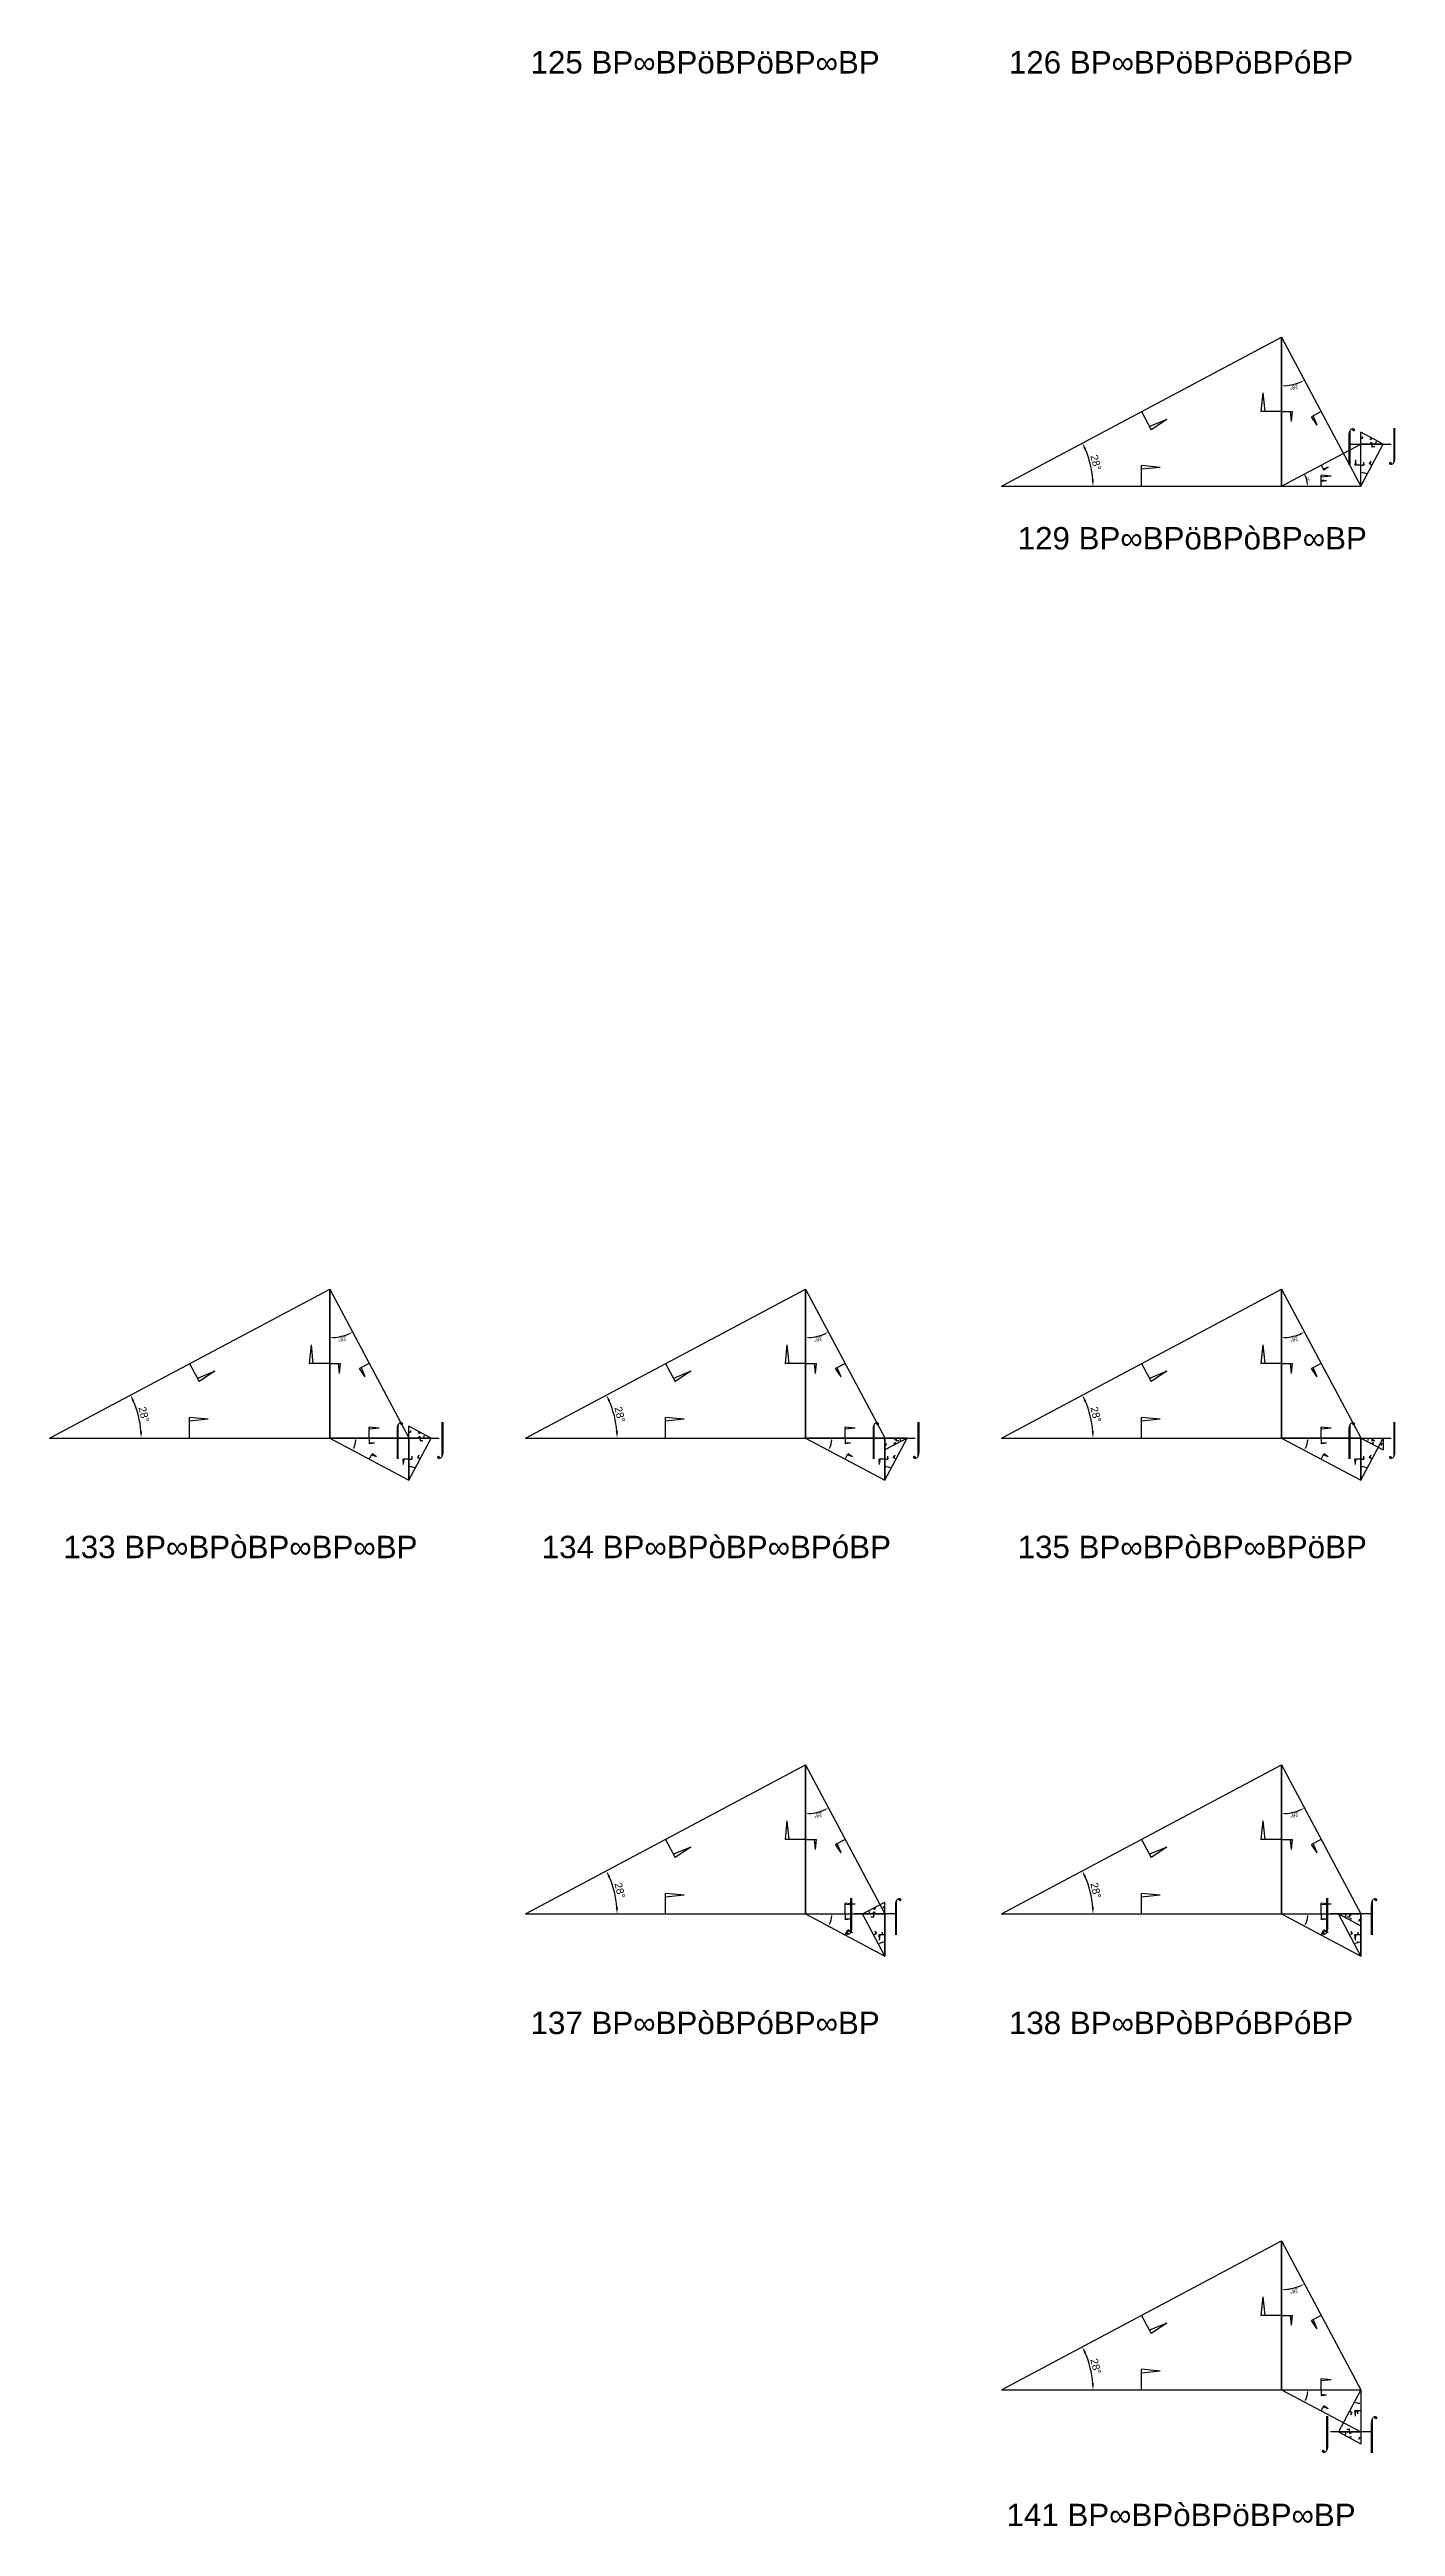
# Model space of a CAD drawing. Header units: millimetres. Extents: x 130908 to 599272, y -2842299 to 24518.
# Drawn here: x 207356 to 279422, y -1213947 to -1081327 of the extents above; entities that cross this region are included whole.
import ezdxf
from ezdxf.enums import TextEntityAlignment as Align

# ---------------------------------------------------------------- set-up
doc = ezdxf.new("R2010")
doc.units = ezdxf.units.MM
doc.header["$PDMODE"] = 35
doc.linetypes.add('DASHED', pattern=[19.05, 12.7, -6.35])
for name, color, linetype in [('BASE', 170, 'Continuous'), ('HYPOTENUSE', 20, 'Continuous'), ('PERPENDICULAR', 90, 'Continuous')]:
    doc.layers.add(name, color=color, linetype=linetype)
doc.styles.add('Arial', font='arial_0.ttf')
doc.dimstyles.new('ISO-25', dxfattribs={"dimtxt": 250, "dimasz": 100, "dimexe": 1.25, "dimexo": 0.625, "dimgap": 100, "dimtad": 1, "dimdec": 0, "dimtxsty": 'Arial', "dimcen": 2.5, "dimadec": 0, "dimazin": 0, "dimtfac": 1, "dimtdec": 0, "dimtmove": 0, "dimatfit": 3, "dimfxl": 1, "dimarcsym": 0})

# ---------------------------------------------------------------- blocks, each defined once
blk = doc.blocks.new('*D9')
at = {"color": 0, "lineweight": -2, "ltscale": 100, "transparency": 16777216}
blk.add_arc((0, 0), 4906, 4.08845, 23.91155, dxfattribs=at)
at = {"color": 0, "ltscale": 100, "transparency": 16777216}
for points in [[(4432, 1963), (4537, 2014), (4332, 2303)], [(4952, 352), (4835, 348), (4906, 0)]]:
    blk.add_solid(points, dxfattribs=at)
at = {"layer": 'Defpoints', "color": 0, "ltscale": 100, "transparency": 16777216}
for p in [(15000, 7976), (0, 0), (0, 0), (4841, 796), (15000, 0)]:
    blk.add_point(p, dxfattribs=at)
at = {"color": 0, "ltscale": 100, "transparency": 16777216, "insert": (5055, 1260), "char_height": 400, "attachment_point": 5, "rotation": 284, "style": 'Arial'}
blk.add_mtext('28°', dxfattribs=at)
blk = doc.blocks.new('SanjoyNathGeometrifyingTrigonometryFundamentalLockedSet')
at = {"color": 242, "linetype": 'DASHED', "ltscale": 100, "true_color": 0xcd2027}
for p, q in [((7500, 3987.8), (8016.4, 3016.6)), ((8852.4, 3574.3), (7922.5, 3193.2)), ((8852.4, 3574.3), (8016.4, 3016.6))]:
    blk.add_line(p, q, dxfattribs=at)
at = {"color": 114, "linetype": 'DASHED', "ltscale": 100, "true_color": 0x139b48}
for p, q in [((14000, 4987.8), (13900, 3987.8)), ((15000, 3987.8), (13900, 3987.8)), ((14000, 4987.8), (14100, 3987.8))]:
    blk.add_line(p, q, dxfattribs=at)
at = {"color": 159, "linetype": 'DASHED', "ltscale": 100, "true_color": 0x22346e}
for p, q in [((7500, 0), (7500, 1100)), ((8500, 1000), (7500, 1100)), ((8500, 1000), (7500, 900))]:
    blk.add_line(p, q, dxfattribs=at)
at = {"layer": 'BASE'}
blk.add_line((0, 0), (15000, 0), dxfattribs=at)
at = {"layer": 'HYPOTENUSE'}
blk.add_line((0, 0), (15000, 7975.6), dxfattribs=at)
at = {"layer": 'PERPENDICULAR'}
blk.add_line((15000, 0), (15000, 7975.6), dxfattribs=at)
at = {"color": 4, "ltscale": 100}
dim = blk.add_angular_dim_2l(base=(4841, 795.6), line1=((0, 0), (15000, 0)), line2=((0, 0), (15000, 7975.6)), dimstyle='ISO-25', override={"dimtxt": 400, "dimasz": 350, "dimgap": 100}, dxfattribs=at)
dim.commit()
dim.dimension.update_dxf_attribs({"geometry": '*D9', "text_midpoint": (5055.4, 1260.5)})

msp = doc.modelspace()

# ---------------------------------------------------------------- linework, layer by layer
at = {"linetype": 'DASHED', "ltscale": 70}
for p, q in [((276963, -1102447), (279361, -1102447)), ((225997, -1155668), (228395, -1155668)), ((251480, -1155668), (253878, -1155668)), ((276963, -1155668), (279361, -1155668)), ((252679, -1181151), (250281, -1181151)), ((278162, -1181151), (275764, -1181151)), ((278162, -1208888), (275764, -1208888))]:
    msp.add_line(p, q, dxfattribs=at)

# ---------------------------------------------------------------- block references
at = {"linetype": 'DASHED'}
for p in [(258322, -1104702), (207356, -1155668), (232839, -1155668), (258322, -1155668), (232839, -1181151), (258322, -1181151), (258322, -1206633)]:
    msp.add_blockref('SanjoyNathGeometrifyingTrigonometryFundamentalLockedSet', p, dxfattribs=at)
at = {"linetype": 'DASHED', "ltscale": 100}
for p, xscale, yscale, zscale, rotation in [((273322, -1096727), 0.531709431661479, 0.531709431661479, 0.531709431661479, 270), ((277563, -1104702), -0.150322189285358, 0.150322189285358, 0.150322189285358, 270), ((222356, -1147692), 0.531709431661479, 0.531709431661479, 0.531709431661479, 270), ((247839, -1147692), 0.531709431661479, 0.531709431661479, 0.531709431661479, 270), ((273322, -1147692), 0.531709431661479, 0.531709431661479, 0.531709431661479, 270), ((222356, -1155668), -0.282714919717773, 0.282714919717773, 0.282714919717773, 180), ((226597, -1157923), -0.150322189285358, 0.150322189285358, 0.150322189285358, 270), ((247839, -1155668), -0.282714919717773, 0.282714919717773, 0.282714919717773, 180), ((252080, -1157923), -0.150322189285358, 0.150322189285358, 0.150322189285358, 270), ((253279, -1155668), 0.07992772583102702, 0.07992772583102702, 0.07992772583102702, 180), ((273322, -1155668), -0.282714919717773, 0.282714919717773, 0.282714919717773, 180), ((277563, -1157923), -0.150322189285358, 0.150322189285358, 0.150322189285358, 270), ((277563, -1155668), -0.07992772583102702, 0.07992772583102702, 0.07992772583102702, 180), ((247839, -1173175), 0.531709431661479, 0.531709431661479, 0.531709431661479, 270), ((273322, -1173175), 0.531709431661479, 0.531709431661479, 0.531709431661479, 270), ((247839, -1181151), -0.282714919717773, 0.282714919717773, 0.282714919717773, 180), ((252080, -1183405), 0.150322189285358, 0.150322189285358, 0.150322189285358, 90), ((273322, -1181151), -0.282714919717773, 0.282714919717773, 0.282714919717773, 180), ((277563, -1183405), 0.150322189285358, 0.150322189285358, 0.150322189285358, 90), ((276364, -1181151), -0.07992772583102702, 0.07992772583102702, 0.07992772583102702, 180), ((273322, -1198658), 0.531709431661479, 0.531709431661479, 0.531709431661479, 270), ((273322, -1206633), -0.282714919717773, 0.282714919717773, 0.282714919717773, 180), ((277563, -1206633), -0.150322189285358, 0.150322189285358, 0.150322189285358, 90), ((276364, -1208888), -0.07992772583102702, 0.07992772583102702, 0.07992772583102702, 180)]:
    msp.add_blockref('SanjoyNathGeometrifyingTrigonometryFundamentalLockedSet', p, dxfattribs=dict(at, xscale=xscale, yscale=yscale, zscale=zscale, rotation=rotation))
for p, xscale, yscale, zscale in [((278761, -1102447), -0.07992772583102702, 0.07992772583102702, 0.07992772583102702), ((273322, -1104702), 0.282714919717773, 0.282714919717773, 0.282714919717773), ((227796, -1155668), -0.07992772583102702, 0.07992772583102702, 0.07992772583102702), ((250881, -1181151), 0.07992772583102702, 0.07992772583102702, 0.07992772583102702)]:
    msp.add_blockref('SanjoyNathGeometrifyingTrigonometryFundamentalLockedSet', p, dxfattribs=dict(at, xscale=xscale, yscale=yscale, zscale=zscale))

# ---------------------------------------------------------------- texts
at = {"linetype": 'DASHED', "ltscale": 100, "style": 'Arial'}
for s, p in [('125 BP∞BPöBPöBP∞BP', (242459, -1082011)), ('126 BP∞BPöBPöBPóBP', (267942, -1082011)), ('⌠', (276963, -1102447)), ('⌡', (279361, -1102447)), ('129 BP∞BPöBPòBP∞BP', (268542, -1107494)), ('⌠', (225997, -1155668)), ('⌡', (228395, -1155668)), ('⌠', (251480, -1155668)), ('⌡', (253878, -1155668)), ('⌠', (276963, -1155668)), ('⌡', (279361, -1155668)), ('133 BP∞BPòBP∞BP∞BP', (217576, -1161503)), ('134 BP∞BPòBP∞BPóBP', (243059, -1161503)), ('135 BP∞BPòBP∞BPöBP', (268542, -1161503)), ('⌡', (250281, -1181151)), ('⌠', (252679, -1181151)), ('⌡', (275764, -1181151)), ('⌠', (278162, -1181151)), ('137 BP∞BPòBPóBP∞BP', (242459, -1186986)), ('138 BP∞BPòBPóBPóBP', (267942, -1186986)), ('⌡', (275764, -1208888)), ('⌠', (278162, -1208888)), ('141 BP∞BPòBPöBP∞BP', (267942, -1213330))]:
    msp.add_text(s, height=1200, dxfattribs=at).set_placement(p, align=Align.MIDDLE_CENTER)

doc.saveas('drawing.dxf')
